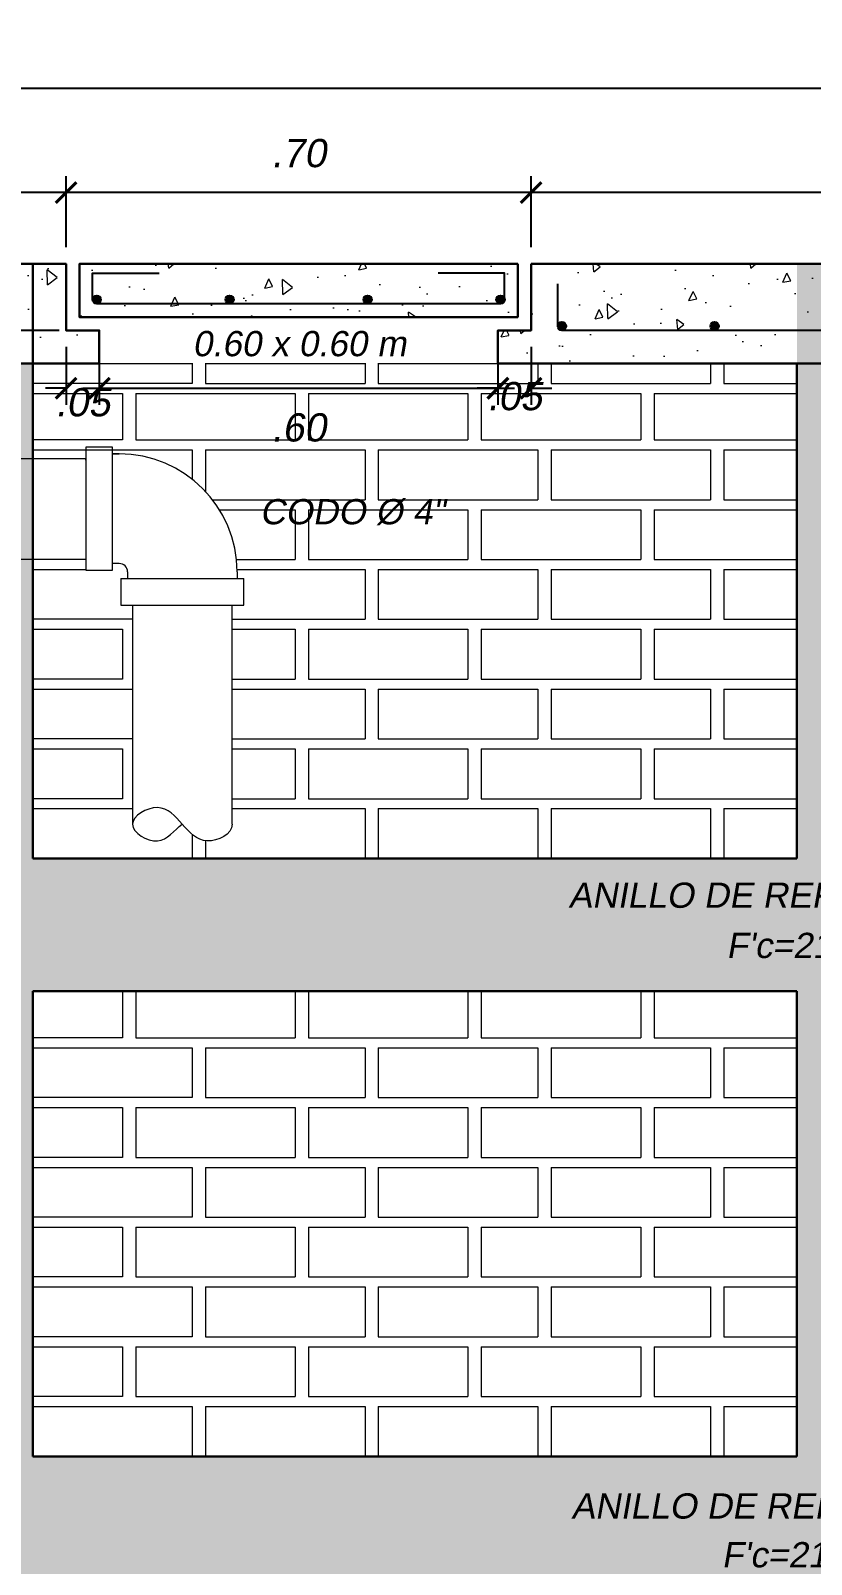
# Model space of a CAD drawing. Header units: metres. Extents: x 4293 to 4528, y 2596 to 2639.
# Drawn here: x 4430.838 to 4432.013, y 2627.284 to 2629.592 of the extents above; entities that cross this region are included whole.
import ezdxf
from ezdxf.enums import TextEntityAlignment as Align

# ---------------------------------------------------------------- set-up
doc = ezdxf.new("R2010")
doc.units = ezdxf.units.M
doc.linetypes.add('DASHED2', pattern=[0.375, 0.25, -0.125])
for name, color, linetype, lineweight in [('a. acero', 150, 'Continuous', 25), ('a. Ladrillos', 24, 'Continuous', 15), ('a. Tuberias', 142, 'Continuous', 20), ('A.B LADRILLO', 24, 'Continuous', 5), ('A.Texto', 180, 'Continuous', 5), ('cimiento', 6, 'Continuous', 30), ('columna', 212, 'Continuous', 30), ('concreto', 252, 'Continuous', 5), ('Cotas', 170, 'Continuous', 5)]:
    doc.layers.add(name, color=color, linetype=linetype, lineweight=lineweight)
doc.styles.add('ARIAL', font='arial.ttf', dxfattribs={"oblique": 10})
doc.dimstyles.new('Esc 1-25', dxfattribs={"dimscale": 0.25, "dimtxt": 0.15, "dimasz": 0.125, "dimexe": 0.1, "dimexo": 0.1, "dimgap": 0.15, "dimtad": 2, "dimtih": 1, "dimtoh": 1, "dimzin": 4, "dimdsep": 46, "dimtxsty": 'ARIAL', "dimblk": 'ARCHTICK', "dimcen": 0.5, "dimdle": 0.1, "dimadec": 0, "dimazin": 0, "dimtfac": 1, "dimtofl": 0, "dimtmove": 2, "dimatfit": 3, "dimfxl": 1, "dimtolj": 1, "dimtzin": 0, "dimarcsym": 1})

# ---------------------------------------------------------------- blocks, each defined once
blk = doc.blocks.new('A$C1AAA6F8B')
at = {"layer": 'a. Tuberias'}
for p, q in [((1.0451, 0.5926), (1.0051, 0.5926)), ((1.0051, 0.5926), (1.0051, 0.4076)), ((1.0451, 0.4076), (1.0451, 0.5926)), ((1.0451, 0.5826), (1.0551, 0.5826)), ((1.0551, 0.5826), (1.0451, 0.5826)), ((1.0051, 0.5751), (0.8751, 0.5751)), ((0.5251, 0.4235), (0.0251, 0.4235)), ((1.0051, 0.4235), (0.8751, 0.4235)), ((1.0551, 0.4176), (1.0451, 0.4176)), ((1.0051, 0.4076), (1.0451, 0.4076)), ((1.0576, 0.3951), (1.2426, 0.3951)), ((1.0576, 0.3951), (1.0576, 0.3551)), ((1.0676, 0.4051), (1.0676, 0.3951)), ((1.2326, 0.4051), (1.2326, 0.3951)), ((1.2426, 0.3551), (1.2426, 0.3951)), ((1.0576, 0.3551), (1.2426, 0.3551))]:
    blk.add_line(p, q, dxfattribs=at)
for points in [[(0.5251, 0.5751), (0.0251, 0.5751)], [(1.0751, 0.3551), (1.0751, 0.0251)], [(1.2251, 0.0251), (1.2251, 0.3551)]]:
    blk.add_lwpolyline(points, dxfattribs=at)
for centre, radius, start, end in [((1.0551, 0.4051), 0.1775, 0, 90), ((1.0551, 0.4035), 0.1775, 106.3611, 106.7151), ((1.0551, 0.4051), 0.0125, 0, 90), ((1.0551, 0.4051), 0.1775, 343.2849, 343.6389)]:
    blk.add_arc(centre, radius, start, end, dxfattribs=at)
for points, start_tangent, end_tangent in [([(0.0251, 0.4251), (0.0001, 0.4626), (0.0251, 0.5001), (0.0501, 0.5376), (0.0251, 0.5751), (0.0001, 0.5376), (0.0251, 0.5001)], (-1, 0), (0.5547, -0.83205)), ([(1.2251, 0.0251), (1.1876, 0.0001), (1.1501, 0.0251), (1.1126, 0.0501), (1.0751, 0.0251), (1.1126, 0.0001), (1.1501, 0.0251)], (0, -1), (0.83205, 0.5547))]:
    blk.add_spline(points, degree=3, dxfattribs=dict(at, start_tangent=start_tangent, end_tangent=end_tangent))
blk = doc.blocks.new('_ArchTick')
at = {"color": 0, "linetype": 'ByBlock', "const_width": 0.15}
blk.add_lwpolyline([(-0.5, -0.5), (0.5, 0.5)], dxfattribs=at)
blk = doc.blocks.new('*D510')
at = {"layer": 'Cotas', "color": 0, "lineweight": -2, "transparency": 16777216}
for p, q in [((4430.8908, 2629.1161), (4430.8908, 2629.0289)), ((4430.9408, 2629.1161), (4430.9408, 2629.0289)), ((4430.8908, 2629.0539), (4430.8596, 2629.0539)), ((4430.9408, 2629.0539), (4430.9721, 2629.0539))]:
    blk.add_line(p, q, dxfattribs=at)
at = {"layer": 'Defpoints', "color": 0, "transparency": 16777216}
for p in [(4430.8908, 2629.1411), (4430.9408, 2629.1411), (4430.9408, 2629.0539)]:
    blk.add_point(p, dxfattribs=at)
at = {"layer": 'Cotas', "color": 0, "lineweight": -2, "transparency": 16777216, "xscale": 0.03125, "yscale": 0.03125, "zscale": 0.03125}
blk.add_blockref('_ArchTick', (4430.8908, 2629.0539), dxfattribs=at)
at = {"layer": 'Cotas', "color": 0, "lineweight": -2, "transparency": 16777216, "xscale": 0.03125, "yscale": 0.03125, "zscale": 0.03125, "rotation": 180}
blk.add_blockref('_ArchTick', (4430.9408, 2629.0539), dxfattribs=at)
at = {"layer": 'Cotas', "color": 0, "transparency": 16777216, "insert": (4430.9158, 2629.0326), "char_height": 0.0425, "attachment_point": 5, "style": 'ARIAL'}
blk.add_mtext('\\A1;.05', dxfattribs=at)
blk = doc.blocks.new('*D511')
at = {"layer": 'Cotas', "color": 0, "lineweight": -2, "transparency": 16777216}
for p, q in [((4430.9408, 2629.1161), (4430.9408, 2629.0289)), ((4431.5408, 2629.0661), (4431.5408, 2629.0289)), ((4430.9158, 2629.0539), (4431.5658, 2629.0539))]:
    blk.add_line(p, q, dxfattribs=at)
at = {"layer": 'Defpoints', "color": 0, "transparency": 16777216}
for p in [(4430.9408, 2629.1411), (4431.5408, 2629.0911), (4431.5408, 2629.0539)]:
    blk.add_point(p, dxfattribs=at)
at = {"layer": 'Cotas', "color": 0, "lineweight": -2, "transparency": 16777216, "xscale": 0.03125, "yscale": 0.03125, "zscale": 0.03125, "rotation": 180}
blk.add_blockref('_ArchTick', (4430.9408, 2629.0539), dxfattribs=at)
at = {"layer": 'Cotas', "color": 0, "lineweight": -2, "transparency": 16777216, "xscale": 0.03125, "yscale": 0.03125, "zscale": 0.03125}
blk.add_blockref('_ArchTick', (4431.5408, 2629.0539), dxfattribs=at)
at = {"layer": 'Cotas', "color": 0, "transparency": 16777216, "insert": (4431.2408, 2628.9947), "char_height": 0.0425, "attachment_point": 5, "style": 'ARIAL'}
blk.add_mtext('\\A1;.60', dxfattribs=at)
blk = doc.blocks.new('*D512')
at = {"layer": 'Cotas', "color": 0, "lineweight": -2, "transparency": 16777216}
for p, q in [((4431.5408, 2629.1161), (4431.5408, 2629.0289)), ((4431.5908, 2629.1161), (4431.5908, 2629.0289)), ((4431.5408, 2629.0539), (4431.5096, 2629.0539)), ((4431.5908, 2629.0539), (4431.6221, 2629.0539))]:
    blk.add_line(p, q, dxfattribs=at)
at = {"layer": 'Defpoints', "color": 0, "transparency": 16777216}
for p in [(4431.5408, 2629.1411), (4431.5908, 2629.1411), (4431.5908, 2629.0539)]:
    blk.add_point(p, dxfattribs=at)
at = {"layer": 'Cotas', "color": 0, "lineweight": -2, "transparency": 16777216, "xscale": 0.03125, "yscale": 0.03125, "zscale": 0.03125}
blk.add_blockref('_ArchTick', (4431.5408, 2629.0539), dxfattribs=at)
at = {"layer": 'Cotas', "color": 0, "lineweight": -2, "transparency": 16777216, "xscale": 0.03125, "yscale": 0.03125, "zscale": 0.03125, "rotation": 180}
blk.add_blockref('_ArchTick', (4431.5908, 2629.0539), dxfattribs=at)
at = {"layer": 'Cotas', "color": 0, "transparency": 16777216, "insert": (4431.5658, 2629.0418), "char_height": 0.0425, "attachment_point": 5, "style": 'ARIAL'}
blk.add_mtext('\\A1;.05', dxfattribs=at)
blk = doc.blocks.new('*D514')
at = {"layer": 'Cotas', "color": 0, "lineweight": -2, "transparency": 16777216}
for p, q in [((4431.5908, 2629.2661), (4431.5908, 2629.3734)), ((4433.1908, 2629.2661), (4433.1908, 2629.3734)), ((4433.2158, 2629.3484), (4431.5658, 2629.3484))]:
    blk.add_line(p, q, dxfattribs=at)
at = {"layer": 'Defpoints', "color": 0, "transparency": 16777216}
for p in [(4431.5908, 2629.3484), (4431.5908, 2629.2411), (4433.1908, 2629.2411)]:
    blk.add_point(p, dxfattribs=at)
at = {"layer": 'Cotas', "color": 0, "lineweight": -2, "transparency": 16777216, "xscale": 0.03125, "yscale": 0.03125, "zscale": 0.03125, "rotation": 180}
blk.add_blockref('_ArchTick', (4431.5908, 2629.3484), dxfattribs=at)
at = {"layer": 'Cotas', "color": 0, "lineweight": -2, "transparency": 16777216, "xscale": 0.03125, "yscale": 0.03125, "zscale": 0.03125}
blk.add_blockref('_ArchTick', (4433.1908, 2629.3484), dxfattribs=at)
at = {"layer": 'Cotas', "color": 0, "transparency": 16777216, "insert": (4432.3908, 2629.4076), "char_height": 0.0425, "attachment_point": 5, "style": 'ARIAL'}
blk.add_mtext('\\A1;1.60', dxfattribs=at)
blk = doc.blocks.new('*D515')
at = {"layer": 'Cotas', "color": 0, "lineweight": -2, "transparency": 16777216}
for p, q in [((4430.8908, 2629.2661), (4430.8908, 2629.3734)), ((4431.5908, 2629.2661), (4431.5908, 2629.3734)), ((4431.6158, 2629.3484), (4430.8658, 2629.3484))]:
    blk.add_line(p, q, dxfattribs=at)
at = {"layer": 'Defpoints', "color": 0, "transparency": 16777216}
for p in [(4430.8908, 2629.3484), (4430.8908, 2629.2411), (4431.5908, 2629.2411)]:
    blk.add_point(p, dxfattribs=at)
at = {"layer": 'Cotas', "color": 0, "lineweight": -2, "transparency": 16777216, "xscale": 0.03125, "yscale": 0.03125, "zscale": 0.03125, "rotation": 180}
blk.add_blockref('_ArchTick', (4430.8908, 2629.3484), dxfattribs=at)
at = {"layer": 'Cotas', "color": 0, "lineweight": -2, "transparency": 16777216, "xscale": 0.03125, "yscale": 0.03125, "zscale": 0.03125}
blk.add_blockref('_ArchTick', (4431.5908, 2629.3484), dxfattribs=at)
at = {"layer": 'Cotas', "color": 0, "transparency": 16777216, "insert": (4431.2408, 2629.4076), "char_height": 0.0425, "attachment_point": 5, "style": 'ARIAL'}
blk.add_mtext('\\A1;.70', dxfattribs=at)
blk = doc.blocks.new('*D516')
at = {"layer": 'Cotas', "color": 0, "lineweight": -2, "transparency": 16777216}
for p, q in [((4430.5408, 2629.2661), (4430.5408, 2629.3734)), ((4430.8908, 2629.2661), (4430.8908, 2629.3734)), ((4430.9158, 2629.3484), (4430.5158, 2629.3484))]:
    blk.add_line(p, q, dxfattribs=at)
at = {"layer": 'Defpoints', "color": 0, "transparency": 16777216}
for p in [(4430.5408, 2629.3484), (4430.5408, 2629.2411), (4430.8908, 2629.2411)]:
    blk.add_point(p, dxfattribs=at)
at = {"layer": 'Cotas', "color": 0, "lineweight": -2, "transparency": 16777216, "xscale": 0.03125, "yscale": 0.03125, "zscale": 0.03125, "rotation": 180}
blk.add_blockref('_ArchTick', (4430.5408, 2629.3484), dxfattribs=at)
at = {"layer": 'Cotas', "color": 0, "lineweight": -2, "transparency": 16777216, "xscale": 0.03125, "yscale": 0.03125, "zscale": 0.03125}
blk.add_blockref('_ArchTick', (4430.8908, 2629.3484), dxfattribs=at)
at = {"layer": 'Cotas', "color": 0, "transparency": 16777216, "insert": (4430.7158, 2629.4076), "char_height": 0.0425, "attachment_point": 5, "style": 'ARIAL'}
blk.add_mtext('\\A1;.35', dxfattribs=at)
blk = doc.blocks.new('*D517')
at = {"layer": 'Cotas', "color": 0, "lineweight": -2, "transparency": 16777216}
for p, q in [((4430.5408, 2629.2661), (4430.5408, 2629.5301)), ((4433.6408, 2629.2661), (4433.6408, 2629.5301)), ((4433.6658, 2629.5051), (4430.5158, 2629.5051))]:
    blk.add_line(p, q, dxfattribs=at)
at = {"layer": 'Defpoints', "color": 0, "transparency": 16777216}
for p in [(4430.5408, 2629.5051), (4430.5408, 2629.2411), (4433.6408, 2629.2411)]:
    blk.add_point(p, dxfattribs=at)
at = {"layer": 'Cotas', "color": 0, "lineweight": -2, "transparency": 16777216, "xscale": 0.03125, "yscale": 0.03125, "zscale": 0.03125, "rotation": 180}
blk.add_blockref('_ArchTick', (4430.5408, 2629.5051), dxfattribs=at)
at = {"layer": 'Cotas', "color": 0, "lineweight": -2, "transparency": 16777216, "xscale": 0.03125, "yscale": 0.03125, "zscale": 0.03125}
blk.add_blockref('_ArchTick', (4433.6408, 2629.5051), dxfattribs=at)
at = {"layer": 'Cotas', "color": 0, "transparency": 16777216, "insert": (4432.0908, 2629.5643), "char_height": 0.0425, "attachment_point": 5, "style": 'ARIAL'}
blk.add_mtext('\\A1;3.10', dxfattribs=at)

msp = doc.modelspace()

# ---------------------------------------------------------------- hatches: boundary and pattern name
at = {"layer": 'a. acero'}
h = msp.add_hatch(color=1, dxfattribs=at)
h.set_gradient(color1=(255, 0, 0), color2=(255, 20, 20), one_color=1, tint=0.54)
h.paths.add_polyline_path([(4430.9306, 2629.1873, 1), (4430.9433, 2629.1873, 1)])
h = msp.add_hatch(color=1, dxfattribs=at)
h.set_gradient(color1=(255, 0, 0), color2=(255, 20, 20), one_color=1, tint=0.54)
h.paths.add_polyline_path([(4431.1306, 2629.1873, 1), (4431.1433, 2629.1873, 1)])
h = msp.add_hatch(color=1, dxfattribs=at)
h.set_gradient(color1=(255, 0, 0), color2=(255, 20, 20), one_color=1, tint=0.54)
h.paths.add_polyline_path([(4431.3383, 2629.1873, 1), (4431.351, 2629.1873, 1)])
h = msp.add_hatch(color=1, dxfattribs=at)
h.set_gradient(color1=(255, 0, 0), color2=(255, 20, 20), one_color=1, tint=0.54)
h.paths.add_polyline_path([(4431.5383, 2629.1873, 1), (4431.551, 2629.1873, 1)])
h = msp.add_hatch(color=1, dxfattribs=at)
h.set_gradient(color1=(255, 0, 0), color2=(255, 20, 20), one_color=1, tint=0.54)
h.paths.add_polyline_path([(4431.6308, 2629.1474, 1), (4431.6435, 2629.1474, 1)])
h = msp.add_hatch(color=1, dxfattribs=at)
h.set_gradient(color1=(255, 0, 0), color2=(255, 20, 20), one_color=1, tint=0.54)
h.paths.add_polyline_path([(4431.8607, 2629.1474, 1), (4431.8734, 2629.1474, 1)])
at = {"layer": 'concreto', "ltscale": 2}
h = msp.add_hatch(dxfattribs=at)
h.set_pattern_fill('AR-CONC', color=256, scale=0.02, angle=45, style=0)
h.set_pattern_definition([(95, (4397.09566, 2628.84941), (0.1103104, 0.0925614), [0.015, -0.165]), (40, (4397.09566, 2628.84941), (-0.12599843, 0.0867536), [0.012, -0.132]), (145.4514, (4397.10486, 2628.85713), (-0.0156879, 0.17931506), [0.01274804, -0.1402284]), (91.1842, (4397.06738, 2628.8777), (0.1743386, 0.12752275), [0.0225, -0.2475]), (141.6356, (4397.0819, 2628.88833), (-0.0055798, 0.2699423), [0.019122, -0.2103426]), (36.1842, (4397.06738, 2628.8777), (-0.00558, 0.2699423), [0.018, -0.198]), (66, (4397.08859, 2628.88477), (0.1413543, 0.0274765), [0.015, -0.165]), (11, (4397.08859, 2628.88477), (-0.0681417, 0.1369617), [0.012, -0.132]), (116.4514, (4397.10037, 2628.88706), (0.0732127, 0.1644381), [0.01274804, -0.1402284]), (82.5, (4397.095663, 2628.849414), (-0.04535864, 0.04879796), [0, -0.1304, 0, -0.134, 0, -0.1325]), (52.5, (4397.09566, 2628.849414), (-0.01857459, 0.09298189), [0, -0.0764, 0, -0.1274, 0, -0.0505]), (12.5, (4397.064126, 2628.817877), (0.07868363, 0.07230415), [0, -0.05, 0, -0.156, 0, -0.207]), (2.5, (4397.04998, 2628.803735), (0.068318, 0.09663196), [0, -0.065, 0, -0.1036, 0, -0.147])])
h.paths.add_polyline_path([(4430.5408, 2629.0911), (4430.9408, 2629.0911), (4430.9408, 2629.1411), (4430.8908, 2629.1411), (4430.8908, 2629.2411), (4430.5408, 2629.2411)])
h.paths.add_polyline_path([(4430.6108, 2629.2111), (4430.8343, 2629.2111), (4430.8343, 2629.1474, -0.414214), (4430.8279, 2629.1411), (4430.6172, 2629.1411, -0.414214), (4430.6108, 2629.1474)], flags=16)
h.paths.add_polyline_path([(4430.6235, 2629.2047, -1), (4430.6108, 2629.2047, -1)], flags=16)
h.paths.add_polyline_path([(4430.8343, 2629.2047, -1), (4430.8216, 2629.2047, -1)], flags=16)
h.paths.add_polyline_path([(4430.8279, 2629.1411, -0.414214), (4430.8216, 2629.1474, -1), (4430.8343, 2629.1474), (4430.8343, 2629.2047, -1), (4430.8216, 2629.2047, -0.414214), (4430.8279, 2629.2111), (4430.6172, 2629.2111, -0.414214), (4430.6235, 2629.2047, -1), (4430.6108, 2629.2047), (4430.6108, 2629.1474, -1), (4430.6235, 2629.1474, -0.414214), (4430.6172, 2629.1411)], flags=17)
at = {"layer": 'concreto', "ltscale": 0.5}
h = msp.add_hatch(dxfattribs=at)
h.set_pattern_fill('AR-CONC', color=256, scale=0.02, angle=45, style=0)
h.set_pattern_definition([(95, (4235.87743, 2617.94729), (0.1103104, 0.092561416), [0.015, -0.165]), (40, (4235.87743, 2617.94729), (-0.12599843, 0.08675363), [0.012, -0.132]), (145.451444, (4235.88662, 2617.955), (-0.01568803, 0.17931504), [0.01274804, -0.14022842]), (91.1842, (4235.84915, 2617.97557), (0.17433868, 0.12752276), [0.0225, -0.2475]), (141.63564, (4235.86367, 2617.9862), (-0.00558001, 0.26994233), [0.01912207, -0.21034275]), (36.18416, (4235.84915, 2617.97557), (-0.00558001, 0.26994233), [0.018, -0.198]), (66, (4235.87036, 2617.98264), (0.141354314, 0.027476495), [0.015, -0.165]), (11, (4235.87036, 2617.98264), (-0.06814172, 0.13696169), [0.012, -0.132]), (116.451445, (4235.88214, 2617.98493), (0.073212595, 0.16443818), [0.01274804, -0.14022842]), (82.5, (4235.87743, 2617.94729), (-0.045358637, 0.048797964), [0, -0.1304, 0, -0.134, 0, -0.1325]), (52.5, (4235.87743, 2617.94729), (-0.018574588, 0.09298189), [0, -0.0764, 0, -0.1274, 0, -0.0505]), (12.5, (4235.845894, 2617.91575), (0.078683633, 0.072304152), [0, -0.05, 0, -0.156, 0, -0.207]), (2.5, (4235.83175, 2617.90161), (0.068317997, 0.09663196), [0, -0.065, 0, -0.1036, 0, -0.147])])
h.paths.add_polyline_path([(4432.1908, 2628.3461), (4432.1908, 2629.2411), (4431.9908, 2629.2411), (4431.9908, 2628.3461), (4430.8408, 2628.3461), (4430.8408, 2629.0911), (4430.7908, 2629.0911), (4430.7908, 2626.3961), (4431.2908, 2626.3961), (4432.8908, 2626.3961), (4433.3908, 2626.3961), (4433.3908, 2629.0911), (4433.3408, 2629.0911), (4433.3408, 2628.3461)])
h.paths.add_polyline_path([(4432.1908, 2628.1461), (4433.3408, 2628.1461), (4433.3408, 2627.4461), (4432.1908, 2627.4461)], flags=16)
h.paths.add_polyline_path([(4431.9908, 2628.1461), (4431.9908, 2627.4461), (4430.8408, 2627.4461), (4430.8408, 2628.1461)], flags=16)
h.paths.add_polyline_path([(4432.1908, 2627.2461), (4433.3408, 2627.2461), (4433.3408, 2626.5461), (4432.1908, 2626.5461)], flags=16)
h.paths.add_polyline_path([(4431.9908, 2627.2461), (4431.9908, 2626.5461), (4430.8408, 2626.5461), (4430.8408, 2627.2461)], flags=16)
at = {"layer": 'concreto'}
h = msp.add_hatch(dxfattribs=at)
h.set_pattern_fill('AR-CONC', color=256, scale=0.02, angle=45, style=0)
h.set_pattern_definition([(95, (4397.09566, 2628.84941), (0.1103104, 0.0925614), [0.015, -0.165]), (40, (4397.09566, 2628.84941), (-0.12599843, 0.0867536), [0.012, -0.132]), (145.4514, (4397.10486, 2628.85713), (-0.0156879, 0.17931506), [0.01274804, -0.1402284]), (91.1842, (4397.06738, 2628.8777), (0.1743386, 0.12752275), [0.0225, -0.2475]), (141.6356, (4397.0819, 2628.88833), (-0.0055798, 0.2699423), [0.019122, -0.2103426]), (36.1842, (4397.06738, 2628.8777), (-0.00558, 0.2699423), [0.018, -0.198]), (66, (4397.08859, 2628.88477), (0.1413543, 0.0274765), [0.015, -0.165]), (11, (4397.08859, 2628.88477), (-0.0681417, 0.1369617), [0.012, -0.132]), (116.4514, (4397.10037, 2628.88706), (0.0732127, 0.1644381), [0.01274804, -0.1402284]), (82.5, (4397.095663, 2628.849414), (-0.04535864, 0.04879796), [0, -0.1304, 0, -0.134, 0, -0.1325]), (52.5, (4397.09566, 2628.849414), (-0.01857459, 0.09298189), [0, -0.0764, 0, -0.1274, 0, -0.0505]), (12.5, (4397.064126, 2628.817877), (0.07868363, 0.07230415), [0, -0.05, 0, -0.156, 0, -0.207]), (2.5, (4397.04998, 2628.803735), (0.068318, 0.09663196), [0, -0.065, 0, -0.1036, 0, -0.147])])
h.paths.add_polyline_path([(4430.9108, 2629.2411), (4430.9108, 2629.1611), (4431.5708, 2629.1611), (4431.5708, 2629.2411)])
h.paths.add_polyline_path([(4431.1369, 2629.1811, -2.414214), (4431.1432, 2629.1873, -0.414214), (4431.1369, 2629.1811), (4431.3447, 2629.1811, -2.414214), (4431.3509, 2629.1873, -0.414214), (4431.3447, 2629.1811), (4431.5447, 2629.1811, -2.414214), (4431.5509, 2629.1873, -0.414214), (4431.5447, 2629.1811), (4430.9369, 2629.1811, -2.414214), (4430.9432, 2629.1873, -0.414214), (4430.9369, 2629.1811)], flags=16)
at = {"layer": 'concreto', "ltscale": 2}
h = msp.add_hatch(dxfattribs=at)
h.set_pattern_fill('AR-CONC', color=256, scale=0.02, angle=45, style=0)
h.set_pattern_definition([(95, (4235.87743, 2617.94729), (0.1103104, 0.092561416), [0.015, -0.165]), (40, (4235.87743, 2617.94729), (-0.12599843, 0.08675363), [0.012, -0.132]), (145.451444, (4235.88662, 2617.955), (-0.01568803, 0.17931504), [0.01274804, -0.14022842]), (91.1842, (4235.84915, 2617.97557), (0.17433868, 0.12752276), [0.0225, -0.2475]), (141.63564, (4235.86367, 2617.9862), (-0.00558001, 0.26994233), [0.01912207, -0.21034275]), (36.18416, (4235.84915, 2617.97557), (-0.00558001, 0.26994233), [0.018, -0.198]), (66, (4235.87036, 2617.98264), (0.141354314, 0.027476495), [0.015, -0.165]), (11, (4235.87036, 2617.98264), (-0.06814172, 0.13696169), [0.012, -0.132]), (116.451445, (4235.88214, 2617.98493), (0.073212595, 0.16443818), [0.01274804, -0.14022842]), (82.5, (4235.87743, 2617.94729), (-0.045358637, 0.048797964), [0, -0.1304, 0, -0.134, 0, -0.1325]), (52.5, (4235.87743, 2617.94729), (-0.018574588, 0.09298189), [0, -0.0764, 0, -0.1274, 0, -0.0505]), (12.5, (4235.845894, 2617.91575), (0.078683633, 0.072304152), [0, -0.05, 0, -0.156, 0, -0.207]), (2.5, (4235.83175, 2617.90161), (0.068317997, 0.09663196), [0, -0.065, 0, -0.1036, 0, -0.147])])
h.paths.add_polyline_path([(4431.5908, 2629.2411), (4431.5908, 2629.1411), (4431.5408, 2629.1411), (4431.5408, 2629.0911), (4433.6408, 2629.0911), (4433.6408, 2629.2411), (4432.8594, 2629.2411), (4432.8698, 2629.2009), (4432.8126, 2629.2411)])
edge = h.paths.add_edge_path(flags=16)
edge.add_arc((4432.0524, 2629.1474), 0.00635, 0, 360)

# ---------------------------------------------------------------- linework, layer by layer
at = {"layer": 'a. acero'}
for points in [[(4430.9307, 2629.1873), (4430.9307, 2629.2273), (4431.0307, 2629.2273)], [(4431.5509, 2629.1873), (4431.5509, 2629.2273), (4431.4509, 2629.2273)], [(4431.6308, 2629.1474), (4431.6308, 2629.2111)], [(4431.5447, 2629.1811), (4430.9369, 2629.1811)], [(4430.8804, 2629.1411), (4430.5611, 2629.1411)], [(4433.5845, 2629.1411), (4431.6372, 2629.1411)]]:
    msp.add_lwpolyline(points, dxfattribs=at)
for centre in [(4430.9369, 2629.1873), (4431.1369, 2629.1873), (4431.3447, 2629.1873), (4431.5447, 2629.1873), (4431.6372, 2629.1474), (4431.6372, 2629.1474), (4431.867, 2629.1474), (4431.867, 2629.1474)]:
    msp.add_circle(centre, 0.00635, dxfattribs=at)
at = {"layer": 'a. acero', "ltscale": 0.005}
for centre in [(4430.9369, 2629.1873), (4431.1369, 2629.1873), (4431.3447, 2629.1873), (4431.5447, 2629.1873)]:
    msp.add_circle(centre, 0.00625, dxfattribs=at)
at = {"layer": 'a. Ladrillos'}
for p, q in [((4430.9408, 2629.0911), (4431.0808, 2629.0911)), ((4431.0808, 2629.0917), (4431.0808, 2629.0611)), ((4431.1008, 2629.0917), (4431.1008, 2629.0611)), ((4431.1008, 2629.0911), (4431.3408, 2629.0911)), ((4431.3408, 2629.0917), (4431.3408, 2629.0611)), ((4431.3608, 2629.0917), (4431.3608, 2629.0611)), ((4431.3608, 2629.0911), (4431.5408, 2629.0911)), ((4431.6008, 2629.0911), (4431.6008, 2629.0611)), ((4431.6208, 2629.0911), (4431.6208, 2629.0611)), ((4431.8608, 2629.0911), (4431.8608, 2629.0611)), ((4431.8808, 2629.0911), (4431.8808, 2629.0611)), ((4431.0808, 2629.0611), (4430.8408, 2629.0611)), ((4431.1008, 2629.0611), (4431.3408, 2629.0611)), ((4431.3608, 2629.0611), (4431.6008, 2629.0611)), ((4431.6208, 2629.0611), (4431.8608, 2629.0611)), ((4431.8808, 2629.0611), (4431.9908, 2629.0611)), ((4430.8408, 2629.0461), (4430.9758, 2629.0461)), ((4430.9758, 2629.0461), (4430.9758, 2628.9761)), ((4430.9958, 2629.0461), (4430.9958, 2628.9761)), ((4430.9958, 2629.0461), (4431.2358, 2629.0461)), ((4431.2358, 2629.0461), (4431.2358, 2628.9761)), ((4431.2558, 2629.0461), (4431.2558, 2628.9761)), ((4431.2558, 2629.0461), (4431.4958, 2629.0461)), ((4431.4958, 2629.0461), (4431.4958, 2628.9761)), ((4431.5158, 2629.0461), (4431.5158, 2628.9761)), ((4431.5158, 2629.0461), (4431.7558, 2629.0461)), ((4431.7558, 2629.0461), (4431.7558, 2628.9761)), ((4431.7758, 2629.0461), (4431.7758, 2628.9761)), ((4431.7758, 2629.0461), (4431.9908, 2629.0461)), ((4430.9758, 2628.9761), (4430.8408, 2628.9761)), ((4430.9958, 2628.9761), (4431.2358, 2628.9761)), ((4431.2558, 2628.9761), (4431.4958, 2628.9761)), ((4431.5158, 2628.9761), (4431.7558, 2628.9761)), ((4431.7758, 2628.9761), (4431.9908, 2628.9761)), ((4430.8408, 2628.9611), (4431.0808, 2628.9611)), ((4431.0808, 2628.9611), (4431.0808, 2628.9169)), ((4431.1008, 2628.9611), (4431.1008, 2628.8985)), ((4431.1008, 2628.9611), (4431.3408, 2628.9611)), ((4431.3408, 2628.9611), (4431.3408, 2628.8861)), ((4431.3608, 2628.9611), (4431.3608, 2628.8861)), ((4431.3608, 2628.9611), (4431.6008, 2628.9611)), ((4431.6008, 2628.9611), (4431.6008, 2628.8861)), ((4431.6208, 2628.9611), (4431.6208, 2628.8861)), ((4431.6208, 2628.9611), (4431.8608, 2628.9611)), ((4431.8608, 2628.9611), (4431.8608, 2628.8861)), ((4431.8808, 2628.9611), (4431.8808, 2628.8861)), ((4431.8808, 2628.9611), (4431.9908, 2628.9611)), ((4431.1113, 2628.8861), (4431.3408, 2628.8861)), ((4431.3608, 2628.8861), (4431.6008, 2628.8861)), ((4431.6208, 2628.8861), (4431.8608, 2628.8861)), ((4431.8808, 2628.8861), (4431.9908, 2628.8861)), ((4431.1217, 2628.8711), (4431.2358, 2628.8711)), ((4431.2358, 2628.8711), (4431.2358, 2628.7961)), ((4431.2558, 2628.8711), (4431.2558, 2628.7961)), ((4431.2558, 2628.8711), (4431.4958, 2628.8711)), ((4431.4958, 2628.8711), (4431.4958, 2628.7961)), ((4431.5158, 2628.8711), (4431.5158, 2628.7961)), ((4431.5158, 2628.8711), (4431.7558, 2628.8711)), ((4431.7558, 2628.8711), (4431.7558, 2628.7961)), ((4431.7758, 2628.8711), (4431.7758, 2628.7961)), ((4431.7758, 2628.8711), (4431.9908, 2628.8711)), ((4431.1473, 2628.7961), (4431.2358, 2628.7961)), ((4431.2558, 2628.7961), (4431.4958, 2628.7961)), ((4431.5158, 2628.7961), (4431.7558, 2628.7961)), ((4431.7758, 2628.7961), (4431.9908, 2628.7961)), ((4431.1483, 2628.7811), (4431.3408, 2628.7811)), ((4431.3408, 2628.7811), (4431.3408, 2628.7061)), ((4431.3608, 2628.7811), (4431.3608, 2628.7061)), ((4431.3608, 2628.7811), (4431.6008, 2628.7811)), ((4431.6008, 2628.7811), (4431.6008, 2628.7061)), ((4431.6208, 2628.7811), (4431.6208, 2628.7061)), ((4431.6208, 2628.7811), (4431.8608, 2628.7811)), ((4431.8608, 2628.7811), (4431.8608, 2628.7061)), ((4431.8808, 2628.7811), (4431.8808, 2628.7061)), ((4431.8808, 2628.7811), (4431.9908, 2628.7811)), ((4430.9908, 2628.7061), (4430.8408, 2628.7061)), ((4430.8408, 2628.6911), (4430.9758, 2628.6911)), ((4430.9758, 2628.6911), (4430.9758, 2628.6161)), ((4431.1408, 2628.7061), (4431.3408, 2628.7061)), ((4431.1408, 2628.6911), (4431.2358, 2628.6911)), ((4431.2358, 2628.6911), (4431.2358, 2628.6161)), ((4431.2558, 2628.6911), (4431.2558, 2628.6161)), ((4431.2558, 2628.6911), (4431.4958, 2628.6911)), ((4431.3608, 2628.7061), (4431.6008, 2628.7061)), ((4431.4958, 2628.6911), (4431.4958, 2628.6161)), ((4431.5158, 2628.6911), (4431.5158, 2628.6161)), ((4431.5158, 2628.6911), (4431.7558, 2628.6911)), ((4431.6208, 2628.7061), (4431.8608, 2628.7061)), ((4431.7558, 2628.6911), (4431.7558, 2628.6161)), ((4431.7758, 2628.6911), (4431.7758, 2628.6161)), ((4431.7758, 2628.6911), (4431.9908, 2628.6911)), ((4431.8808, 2628.7061), (4431.9908, 2628.7061)), ((4430.9758, 2628.6161), (4430.8408, 2628.6161)), ((4430.8408, 2628.6011), (4430.9908, 2628.6011)), ((4431.1408, 2628.6161), (4431.2358, 2628.6161)), ((4431.1408, 2628.6011), (4431.3408, 2628.6011)), ((4431.2558, 2628.6161), (4431.4958, 2628.6161)), ((4431.3408, 2628.6011), (4431.3408, 2628.5261)), ((4431.3608, 2628.6011), (4431.3608, 2628.5261)), ((4431.3608, 2628.6011), (4431.6008, 2628.6011)), ((4431.5158, 2628.6161), (4431.7558, 2628.6161)), ((4431.6008, 2628.6011), (4431.6008, 2628.5261)), ((4431.6208, 2628.6011), (4431.6208, 2628.5261)), ((4431.6208, 2628.6011), (4431.8608, 2628.6011)), ((4431.7758, 2628.6161), (4431.9908, 2628.6161)), ((4431.8608, 2628.6011), (4431.8608, 2628.5261)), ((4431.8808, 2628.6011), (4431.8808, 2628.5261)), ((4431.8808, 2628.6011), (4431.9908, 2628.6011)), ((4430.9908, 2628.5261), (4430.8408, 2628.5261)), ((4430.8408, 2628.5111), (4430.9758, 2628.5111)), ((4430.9758, 2628.5111), (4430.9758, 2628.4361)), ((4431.1408, 2628.5261), (4431.3408, 2628.5261)), ((4431.1408, 2628.5111), (4431.2358, 2628.5111)), ((4431.2358, 2628.5111), (4431.2358, 2628.4361)), ((4431.2558, 2628.5111), (4431.2558, 2628.4361)), ((4431.2558, 2628.5111), (4431.4958, 2628.5111)), ((4431.3608, 2628.5261), (4431.6008, 2628.5261)), ((4431.4958, 2628.5111), (4431.4958, 2628.4361)), ((4431.5158, 2628.5111), (4431.5158, 2628.4361)), ((4431.5158, 2628.5111), (4431.7558, 2628.5111)), ((4431.6208, 2628.5261), (4431.8608, 2628.5261)), ((4431.7558, 2628.5111), (4431.7558, 2628.4361)), ((4431.7758, 2628.5111), (4431.7758, 2628.4361)), ((4431.7758, 2628.5111), (4431.9908, 2628.5111)), ((4431.8808, 2628.5261), (4431.9908, 2628.5261)), ((4430.9758, 2628.4361), (4430.8408, 2628.4361)), ((4431.1408, 2628.4361), (4431.2358, 2628.4361)), ((4431.2558, 2628.4361), (4431.4958, 2628.4361)), ((4431.5158, 2628.4361), (4431.7558, 2628.4361)), ((4431.7758, 2628.4361), (4431.9908, 2628.4361)), ((4431.1408, 2628.4211), (4431.3408, 2628.4211)), ((4431.3408, 2628.4211), (4431.3408, 2628.3461)), ((4431.3608, 2628.4211), (4431.3608, 2628.3461)), ((4431.3608, 2628.4211), (4431.6008, 2628.4211)), ((4431.6008, 2628.4211), (4431.6008, 2628.3461)), ((4431.6208, 2628.4211), (4431.6208, 2628.3461)), ((4431.6208, 2628.4211), (4431.8608, 2628.4211)), ((4431.8608, 2628.4211), (4431.8608, 2628.3461)), ((4431.8808, 2628.4211), (4431.8808, 2628.3461)), ((4431.8808, 2628.4211), (4431.9908, 2628.4211)), ((4431.0808, 2628.3821), (4431.0808, 2628.3461)), ((4431.1008, 2628.3728), (4431.1008, 2628.3461)), ((4430.9758, 2628.1461), (4430.9758, 2628.0761)), ((4430.9958, 2628.1461), (4430.9958, 2628.0761)), ((4431.2358, 2628.1461), (4431.2358, 2628.0761)), ((4431.2558, 2628.1461), (4431.2558, 2628.0761)), ((4431.4958, 2628.1461), (4431.4958, 2628.0761)), ((4431.5158, 2628.1461), (4431.5158, 2628.0761)), ((4431.7558, 2628.1461), (4431.7558, 2628.0761)), ((4431.7758, 2628.1461), (4431.7758, 2628.0761)), ((4430.9758, 2628.0761), (4430.8408, 2628.0761)), ((4430.9958, 2628.0761), (4431.2358, 2628.0761)), ((4431.2558, 2628.0761), (4431.4958, 2628.0761)), ((4431.5158, 2628.0761), (4431.7558, 2628.0761)), ((4431.7758, 2628.0761), (4431.9908, 2628.0761)), ((4430.8408, 2628.0611), (4431.0808, 2628.0611)), ((4431.0808, 2628.0611), (4431.0808, 2627.9861)), ((4431.1008, 2628.0611), (4431.1008, 2627.9861)), ((4431.1008, 2628.0611), (4431.3408, 2628.0611)), ((4431.3408, 2628.0611), (4431.3408, 2627.9861)), ((4431.3608, 2628.0611), (4431.3608, 2627.9861)), ((4431.3608, 2628.0611), (4431.6008, 2628.0611)), ((4431.6008, 2628.0611), (4431.6008, 2627.9861)), ((4431.6208, 2628.0611), (4431.6208, 2627.9861)), ((4431.6208, 2628.0611), (4431.8608, 2628.0611)), ((4431.8608, 2628.0611), (4431.8608, 2627.9861)), ((4431.8808, 2628.0611), (4431.8808, 2627.9861)), ((4431.8808, 2628.0611), (4431.9908, 2628.0611)), ((4431.0808, 2627.9861), (4430.8408, 2627.9861)), ((4431.1008, 2627.9861), (4431.3408, 2627.9861)), ((4431.3608, 2627.9861), (4431.6008, 2627.9861)), ((4431.6208, 2627.9861), (4431.8608, 2627.9861)), ((4431.8808, 2627.9861), (4431.9908, 2627.9861)), ((4430.8408, 2627.9711), (4430.9758, 2627.9711)), ((4430.9758, 2627.9711), (4430.9758, 2627.8961)), ((4430.9958, 2627.9711), (4430.9958, 2627.8961)), ((4430.9958, 2627.9711), (4431.2358, 2627.9711)), ((4431.2358, 2627.9711), (4431.2358, 2627.8961)), ((4431.2558, 2627.9711), (4431.2558, 2627.8961)), ((4431.2558, 2627.9711), (4431.4958, 2627.9711)), ((4431.4958, 2627.9711), (4431.4958, 2627.8961)), ((4431.5158, 2627.9711), (4431.5158, 2627.8961)), ((4431.5158, 2627.9711), (4431.7558, 2627.9711)), ((4431.7558, 2627.9711), (4431.7558, 2627.8961)), ((4431.7758, 2627.9711), (4431.7758, 2627.8961)), ((4431.7758, 2627.9711), (4431.9908, 2627.9711)), ((4430.9758, 2627.8961), (4430.8408, 2627.8961)), ((4430.8408, 2627.8811), (4431.0808, 2627.8811)), ((4430.9958, 2627.8961), (4431.2358, 2627.8961)), ((4431.0808, 2627.8811), (4431.0808, 2627.8061)), ((4431.1008, 2627.8811), (4431.1008, 2627.8061)), ((4431.1008, 2627.8811), (4431.3408, 2627.8811)), ((4431.2558, 2627.8961), (4431.4958, 2627.8961)), ((4431.3408, 2627.8811), (4431.3408, 2627.8061)), ((4431.3608, 2627.8811), (4431.3608, 2627.8061)), ((4431.3608, 2627.8811), (4431.6008, 2627.8811)), ((4431.5158, 2627.8961), (4431.7558, 2627.8961)), ((4431.6008, 2627.8811), (4431.6008, 2627.8061)), ((4431.6208, 2627.8811), (4431.6208, 2627.8061)), ((4431.6208, 2627.8811), (4431.8608, 2627.8811)), ((4431.7758, 2627.8961), (4431.9908, 2627.8961)), ((4431.8608, 2627.8811), (4431.8608, 2627.8061)), ((4431.8808, 2627.8811), (4431.8808, 2627.8061)), ((4431.8808, 2627.8811), (4431.9908, 2627.8811)), ((4431.0808, 2627.8061), (4430.8408, 2627.8061)), ((4430.8408, 2627.7911), (4430.9758, 2627.7911)), ((4430.9758, 2627.7911), (4430.9758, 2627.7161)), ((4430.9958, 2627.7911), (4430.9958, 2627.7161)), ((4430.9958, 2627.7911), (4431.2358, 2627.7911)), ((4431.1008, 2627.8061), (4431.3408, 2627.8061)), ((4431.2358, 2627.7911), (4431.2358, 2627.7161)), ((4431.2558, 2627.7911), (4431.2558, 2627.7161)), ((4431.2558, 2627.7911), (4431.4958, 2627.7911)), ((4431.3608, 2627.8061), (4431.6008, 2627.8061)), ((4431.4958, 2627.7911), (4431.4958, 2627.7161)), ((4431.5158, 2627.7911), (4431.5158, 2627.7161)), ((4431.5158, 2627.7911), (4431.7558, 2627.7911)), ((4431.6208, 2627.8061), (4431.8608, 2627.8061)), ((4431.7558, 2627.7911), (4431.7558, 2627.7161)), ((4431.7758, 2627.7911), (4431.7758, 2627.7161)), ((4431.7758, 2627.7911), (4431.9908, 2627.7911)), ((4431.8808, 2627.8061), (4431.9908, 2627.8061)), ((4430.9758, 2627.7161), (4430.8408, 2627.7161)), ((4430.8408, 2627.7011), (4431.0808, 2627.7011)), ((4430.9958, 2627.7161), (4431.2358, 2627.7161)), ((4431.0808, 2627.7011), (4431.0808, 2627.6261)), ((4431.1008, 2627.7011), (4431.1008, 2627.6261)), ((4431.1008, 2627.7011), (4431.3408, 2627.7011)), ((4431.2558, 2627.7161), (4431.4958, 2627.7161)), ((4431.3408, 2627.7011), (4431.3408, 2627.6261)), ((4431.3608, 2627.7011), (4431.3608, 2627.6261)), ((4431.3608, 2627.7011), (4431.6008, 2627.7011)), ((4431.5158, 2627.7161), (4431.7558, 2627.7161)), ((4431.6008, 2627.7011), (4431.6008, 2627.6261)), ((4431.6208, 2627.7011), (4431.6208, 2627.6261)), ((4431.6208, 2627.7011), (4431.8608, 2627.7011)), ((4431.7758, 2627.7161), (4431.9908, 2627.7161)), ((4431.8608, 2627.7011), (4431.8608, 2627.6261)), ((4431.8808, 2627.7011), (4431.8808, 2627.6261)), ((4431.8808, 2627.7011), (4431.9908, 2627.7011)), ((4431.0808, 2627.6261), (4430.8408, 2627.6261)), ((4430.8408, 2627.6111), (4430.9758, 2627.6111)), ((4430.9758, 2627.6111), (4430.9758, 2627.5361)), ((4430.9958, 2627.6111), (4430.9958, 2627.5361)), ((4430.9958, 2627.6111), (4431.2358, 2627.6111)), ((4431.1008, 2627.6261), (4431.3408, 2627.6261)), ((4431.2358, 2627.6111), (4431.2358, 2627.5361)), ((4431.2558, 2627.6111), (4431.2558, 2627.5361)), ((4431.2558, 2627.6111), (4431.4958, 2627.6111)), ((4431.3608, 2627.6261), (4431.6008, 2627.6261)), ((4431.4958, 2627.6111), (4431.4958, 2627.5361)), ((4431.5158, 2627.6111), (4431.5158, 2627.5361)), ((4431.5158, 2627.6111), (4431.7558, 2627.6111)), ((4431.6208, 2627.6261), (4431.8608, 2627.6261)), ((4431.7558, 2627.6111), (4431.7558, 2627.5361)), ((4431.7758, 2627.6111), (4431.7758, 2627.5361)), ((4431.7758, 2627.6111), (4431.9908, 2627.6111)), ((4431.8808, 2627.6261), (4431.9908, 2627.6261)), ((4430.9758, 2627.5361), (4430.8408, 2627.5361)), ((4430.9958, 2627.5361), (4431.2358, 2627.5361)), ((4431.2558, 2627.5361), (4431.4958, 2627.5361)), ((4431.5158, 2627.5361), (4431.7558, 2627.5361)), ((4431.7758, 2627.5361), (4431.9908, 2627.5361)), ((4430.8408, 2627.5211), (4431.0808, 2627.5211)), ((4431.0808, 2627.5211), (4431.0808, 2627.4461)), ((4431.1008, 2627.5211), (4431.1008, 2627.4461)), ((4431.1008, 2627.5211), (4431.3408, 2627.5211)), ((4431.3408, 2627.5211), (4431.3408, 2627.4461)), ((4431.3608, 2627.5211), (4431.3608, 2627.4461)), ((4431.3608, 2627.5211), (4431.6008, 2627.5211)), ((4431.6008, 2627.5211), (4431.6008, 2627.4461)), ((4431.6208, 2627.5211), (4431.6208, 2627.4461)), ((4431.6208, 2627.5211), (4431.8608, 2627.5211)), ((4431.8608, 2627.5211), (4431.8608, 2627.4461)), ((4431.8808, 2627.5211), (4431.8808, 2627.4461)), ((4431.8808, 2627.5211), (4431.9908, 2627.5211))]:
    msp.add_line(p, q, dxfattribs=at)
at = {"layer": 'a. Tuberias', "linetype": 'DASHED2', "ltscale": 0.1}
for p, q in [((4430.8912, 2628.9476), (4430.4408, 2628.9476)), ((4430.8912, 2628.7961), (4430.4408, 2628.7961))]:
    msp.add_line(p, q, dxfattribs=at)
at = {"layer": 'A.B LADRILLO'}
for p, q in [((4430.8408, 2628.9611), (4430.9608, 2628.9611)), ((4430.8408, 2628.7811), (4430.9208, 2628.7811)), ((4430.8408, 2628.6011), (4430.9608, 2628.6011)), ((4430.8408, 2628.4211), (4430.9908, 2628.4211)), ((4430.8408, 2628.0611), (4430.9608, 2628.0611)), ((4430.8408, 2627.8811), (4430.9608, 2627.8811)), ((4430.8408, 2627.7011), (4430.9608, 2627.7011)), ((4430.8408, 2627.5211), (4430.9608, 2627.5211))]:
    msp.add_line(p, q, dxfattribs=at)
at = {"layer": 'cimiento'}
for points in [[(4430.5408, 2629.2411), (4430.8908, 2629.2411), (4430.8908, 2629.1411), (4430.9408, 2629.1411), (4430.9408, 2629.0911), (4430.5408, 2629.0911)], [(4431.5708, 2629.2411), (4430.9108, 2629.2411), (4430.9108, 2629.1611), (4431.5708, 2629.1611)], [(4431.5908, 2629.2411), (4433.6408, 2629.2411), (4433.6408, 2629.0911), (4431.5408, 2629.0911), (4431.5408, 2629.1411), (4431.5908, 2629.1411)]]:
    msp.add_lwpolyline(points, close=True, dxfattribs=at)
at = {"layer": 'columna'}
for p, q in [((4430.8408, 2629.2411), (4430.8408, 2628.3461)), ((4431.9908, 2628.3461), (4430.8408, 2628.3461)), ((4430.8408, 2628.1461), (4430.8408, 2627.4461)), ((4431.9908, 2628.1461), (4430.8408, 2628.1461)), ((4431.9908, 2627.4461), (4430.8408, 2627.4461))]:
    msp.add_line(p, q, dxfattribs=at)
for points in [[(4431.9908, 2628.3461), (4431.9908, 2629.0911)], [(4431.9908, 2627.4461), (4431.9908, 2628.1461)]]:
    msp.add_lwpolyline(points, dxfattribs=at)

# ---------------------------------------------------------------- block references
at = {"layer": 'a. Tuberias'}
msp.add_blockref('A$C1AAA6F8B', (4429.9157, 2628.3725), dxfattribs=at)

# ---------------------------------------------------------------- texts
at = {"layer": 'A.Texto', "ltscale": 0.005, "style": 'ARIAL', "oblique": 10}
for s, p in [('0.60 x 0.60 m', (4431.242, 2629.1211)), ('CODO %%C 4"', (4431.3216, 2628.8681)), ('ANILLO DE REFUERZO 15 x 20 cm', (4432.0761, 2628.2908)), ('ANILLO DE REFUERZO 15 x 20cm', (4432.0731, 2627.3714))]:
    msp.add_text(s, height=0.038, dxfattribs=at).set_placement(p, align=Align.MIDDLE_CENTER)
for p in [(4431.8846, 2628.1962), (4431.8776, 2627.279)]:
    msp.add_text("F'c=210 kg/cm2", height=0.038, dxfattribs=at).set_placement(p)

# ---------------------------------------------------------------- dimensions: what is measured, and where the dimension line sits
at = {"layer": 'Cotas'}
for base, p1, p2, picture, middle in [((4430.5408, 2629.5051), (4433.6408, 2629.2411), (4430.5408, 2629.2411), '*D517', (4432.0908, 2629.5643)), ((4430.5408, 2629.3484), (4430.8908, 2629.2411), (4430.5408, 2629.2411), '*D516', (4430.7158, 2629.4076)), ((4430.8908, 2629.3484), (4431.5908, 2629.2411), (4430.8908, 2629.2411), '*D515', (4431.2408, 2629.4076)), ((4431.5908, 2629.3484), (4433.1908, 2629.2411), (4431.5908, 2629.2411), '*D514', (4432.3908, 2629.4076))]:
    dim = msp.add_linear_dim(base=base, p1=p1, p2=p2, angle=180, dimstyle='Esc 1-25', override={"dimtxt": 0.17, "dimtmove": 1}, dxfattribs=at)
    dim.commit()
    dim.dimension.update_dxf_attribs({"geometry": picture, "text_midpoint": middle})
for base, p1, p2, picture, middle in [((4430.9408, 2629.0539), (4430.8908, 2629.1411), (4430.9408, 2629.1411), '*D510', (4430.9158, 2628.9734)), ((4431.5908, 2629.0539), (4431.5408, 2629.1411), (4431.5908, 2629.1411), '*D512', (4431.5658, 2628.9826))]:
    dim = msp.add_linear_dim(base=base, p1=p1, p2=p2, dimstyle='Esc 1-25', override={"dimtxt": 0.17, "dimtmove": 1}, dxfattribs=at)
    dim.commit()
    dim.dimension.update_dxf_attribs({"geometry": picture, "text_midpoint": middle, "dimtype": 160})
dim = msp.add_linear_dim(base=(4431.5408, 2629.0539), p1=(4430.9408, 2629.1411), p2=(4431.5408, 2629.0911), dimstyle='Esc 1-25', override={"dimtxt": 0.17, "dimtmove": 1}, dxfattribs=at)
dim.commit()
dim.dimension.update_dxf_attribs({"geometry": '*D511', "text_midpoint": (4431.2408, 2628.9947)})

doc.saveas('drawing.dxf')
